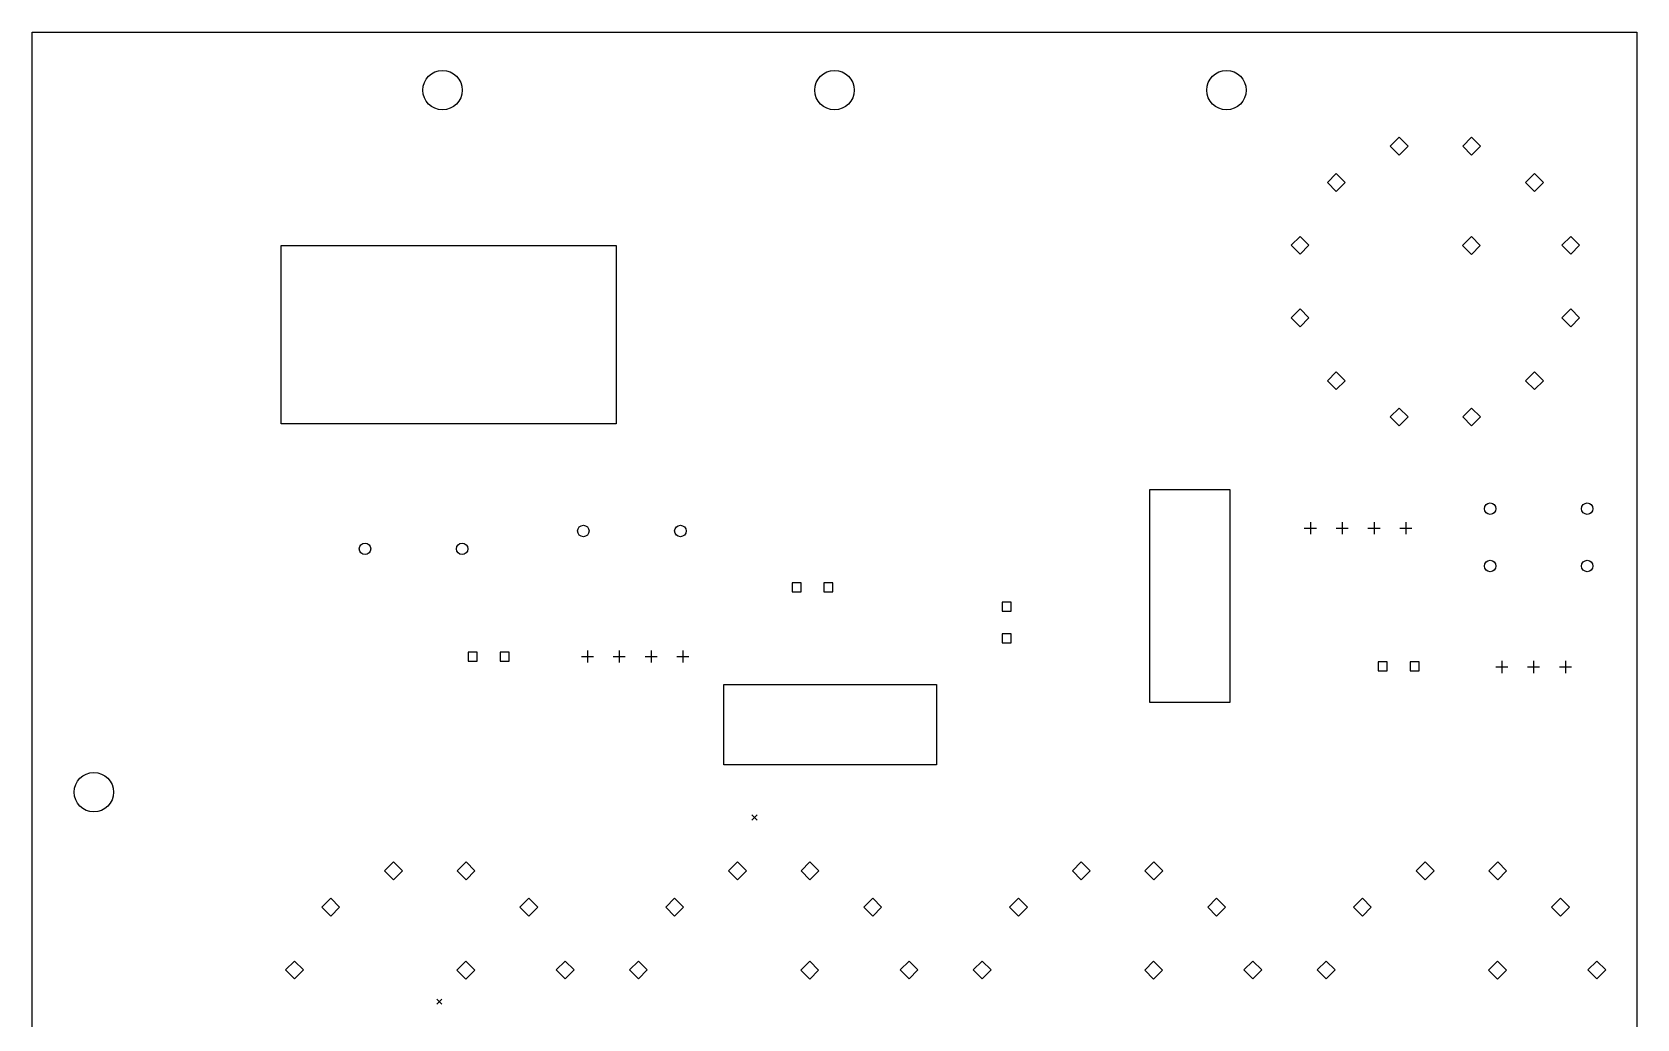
# Model space of a CAD drawing. Extents: x 18 to 145, y -73 to 84.
# Drawn here: x 19.4 to 145.4, y 6.2 to 83.6 of the extents above; entities that cross this region are included whole.
import ezdxf

# ---------------------------------------------------------------- set-up
doc = ezdxf.new("R2010")
doc.units = 0
doc.layers.add('BLACK', color=7, linetype='CONTINUOUS')

msp = doc.modelspace()

# ---------------------------------------------------------------- linework, layer by layer
at = {"layer": 'BLACK', "linetype": 'CONTINUOUS'}
for p, q in [((19.4, 83.6), (145.4, 83.6)), ((19.4, -54.768), (19.4, 83.6)), ((145.4, 83.6), (145.4, -54.768)), ((126.731, 75.347), (126.031, 74.647)), ((126.031, 74.647), (126.731, 73.947)), ((127.431, 74.647), (126.731, 75.347)), ((126.731, 73.947), (127.431, 74.647)), ((132.425, 75.347), (131.725, 74.647)), ((131.725, 74.647), (132.425, 73.947)), ((133.125, 74.647), (132.425, 75.347)), ((132.425, 73.947), (133.125, 74.647)), ((121.8, 72.5), (121.1, 71.8)), ((122.5, 71.8), (121.8, 72.5)), ((137.356, 72.5), (136.656, 71.8)), ((138.056, 71.8), (137.356, 72.5)), ((121.1, 71.8), (121.8, 71.1)), ((121.8, 71.1), (122.5, 71.8)), ((136.656, 71.8), (137.356, 71.1)), ((137.356, 71.1), (138.056, 71.8)), ((38.95, 66.85), (65.25, 66.85)), ((38.95, 52.85), (38.95, 66.85)), ((65.25, 66.85), (65.25, 52.85)), ((118.953, 67.569), (118.253, 66.869)), ((118.253, 66.869), (118.953, 66.169)), ((119.653, 66.869), (118.953, 67.569)), ((118.953, 66.169), (119.653, 66.869)), ((132.406, 67.55), (131.706, 66.85)), ((131.706, 66.85), (132.406, 66.15)), ((133.106, 66.85), (132.406, 67.55)), ((132.406, 66.15), (133.106, 66.85)), ((140.203, 67.569), (139.503, 66.869)), ((139.503, 66.869), (140.203, 66.169)), ((140.903, 66.869), (140.203, 67.569)), ((140.203, 66.169), (140.903, 66.869)), ((118.953, 61.875), (118.253, 61.175)), ((119.653, 61.175), (118.953, 61.875)), ((140.203, 61.875), (139.503, 61.175)), ((140.903, 61.175), (140.203, 61.875)), ((118.253, 61.175), (118.953, 60.475)), ((118.953, 60.475), (119.653, 61.175)), ((139.503, 61.175), (140.203, 60.475)), ((140.203, 60.475), (140.903, 61.175)), ((121.8, 56.944), (121.1, 56.244)), ((122.5, 56.244), (121.8, 56.944)), ((137.356, 56.944), (136.656, 56.244)), ((138.056, 56.244), (137.356, 56.944)), ((121.1, 56.244), (121.8, 55.544)), ((121.8, 55.544), (122.5, 56.244)), ((136.656, 56.244), (137.356, 55.544)), ((137.356, 55.544), (138.056, 56.244)), ((126.731, 54.097), (126.031, 53.397)), ((126.031, 53.397), (126.731, 52.697)), ((127.431, 53.397), (126.731, 54.097)), ((126.731, 52.697), (127.431, 53.397)), ((132.425, 54.097), (131.725, 53.397)), ((131.725, 53.397), (132.425, 52.697)), ((133.125, 53.397), (132.425, 54.097)), ((132.425, 52.697), (133.125, 53.397)), ((65.25, 52.85), (38.95, 52.85)), ((107.15, 47.7), (113.45, 47.7)), ((107.15, 31), (107.15, 47.7)), ((113.45, 47.7), (113.45, 31)), ((119.285, 44.68), (120.235, 44.68)), ((119.76, 45.155), (119.76, 44.205)), ((121.785, 44.68), (122.735, 44.68)), ((122.26, 45.155), (122.26, 44.205)), ((124.285, 44.68), (125.235, 44.68)), ((124.76, 45.155), (124.76, 44.205)), ((126.785, 44.68), (127.735, 44.68)), ((127.26, 45.155), (127.26, 44.205)), ((79.773557, 40.383557), (79.066443, 40.383557)), ((79.066443, 40.383557), (79.066443, 39.676443)), ((79.773557, 39.676443), (79.773557, 40.383557)), ((82.273557, 40.383557), (81.566443, 40.383557)), ((81.566443, 40.383557), (81.566443, 39.676443)), ((82.273557, 39.676443), (82.273557, 40.383557)), ((79.066443, 39.676443), (79.773557, 39.676443)), ((81.566443, 39.676443), (82.273557, 39.676443)), ((96.273557, 38.873557), (95.566443, 38.873557)), ((95.566443, 38.873557), (95.566443, 38.166443)), ((95.566443, 38.166443), (96.273557, 38.166443)), ((96.273557, 38.166443), (96.273557, 38.873557)), ((96.273557, 36.373557), (95.566443, 36.373557)), ((95.566443, 36.373557), (95.566443, 35.666443)), ((95.566443, 35.666443), (96.273557, 35.666443)), ((96.273557, 35.666443), (96.273557, 36.373557)), ((54.353557, 34.953557), (53.646443, 34.953557)), ((53.646443, 34.953557), (53.646443, 34.246443)), ((53.646443, 34.246443), (54.353557, 34.246443)), ((54.353557, 34.246443), (54.353557, 34.953557)), ((56.853557, 34.953557), (56.146443, 34.953557)), ((56.146443, 34.953557), (56.146443, 34.246443)), ((56.146443, 34.246443), (56.853557, 34.246443)), ((56.853557, 34.246443), (56.853557, 34.953557)), ((62.525, 34.6), (63.475, 34.6)), ((63, 35.075), (63, 34.125)), ((65.025, 34.6), (65.975, 34.6)), ((65.5, 35.075), (65.5, 34.125)), ((67.525, 34.6), (68.475, 34.6)), ((68, 35.075), (68, 34.125)), ((70.025, 34.6), (70.975, 34.6)), ((70.5, 35.075), (70.5, 34.125)), ((125.803557, 34.178557), (125.096443, 34.178557)), ((125.096443, 34.178557), (125.096443, 33.471443)), ((125.803557, 33.471443), (125.803557, 34.178557)), ((128.303557, 34.178557), (127.596443, 34.178557)), ((127.596443, 34.178557), (127.596443, 33.471443)), ((128.303557, 33.471443), (128.303557, 34.178557)), ((134.79, 34.255), (134.79, 33.305)), ((137.29, 34.255), (137.29, 33.305)), ((139.79, 34.255), (139.79, 33.305)), ((125.096443, 33.471443), (125.803557, 33.471443)), ((127.596443, 33.471443), (128.303557, 33.471443)), ((134.315, 33.78), (135.265, 33.78)), ((136.815, 33.78), (137.765, 33.78)), ((139.315, 33.78), (140.265, 33.78)), ((73.7, 32.4), (90.4, 32.4)), ((73.7, 26.1), (73.7, 32.4)), ((90.4, 32.4), (90.4, 26.1)), ((113.45, 31), (107.15, 31)), ((90.4, 26.1), (73.7, 26.1)), ((75.9184, 22.1678), (76.3184, 21.7678)), ((76.3184, 22.1678), (75.9184, 21.7678)), ((47.778, 18.478), (47.078, 17.778)), ((47.078, 17.778), (47.778, 17.078)), ((48.478, 17.778), (47.778, 18.478)), ((47.778, 17.078), (48.478, 17.778)), ((53.472, 18.478), (52.772, 17.778)), ((52.772, 17.778), (53.472, 17.078)), ((54.172, 17.778), (53.472, 18.478)), ((53.472, 17.078), (54.172, 17.778)), ((74.778, 18.478), (74.078, 17.778)), ((74.078, 17.778), (74.778, 17.078)), ((75.478, 17.778), (74.778, 18.478)), ((74.778, 17.078), (75.478, 17.778)), ((80.472, 18.478), (79.772, 17.778)), ((79.772, 17.778), (80.472, 17.078)), ((81.172, 17.778), (80.472, 18.478)), ((80.472, 17.078), (81.172, 17.778)), ((101.778, 18.478), (101.078, 17.778)), ((101.078, 17.778), (101.778, 17.078)), ((102.478, 17.778), (101.778, 18.478)), ((101.778, 17.078), (102.478, 17.778)), ((107.472, 18.478), (106.772, 17.778)), ((106.772, 17.778), (107.472, 17.078)), ((108.172, 17.778), (107.472, 18.478)), ((107.472, 17.078), (108.172, 17.778)), ((128.778, 18.478), (128.078, 17.778)), ((128.078, 17.778), (128.778, 17.078)), ((129.478, 17.778), (128.778, 18.478)), ((128.778, 17.078), (129.478, 17.778)), ((134.472, 18.478), (133.772, 17.778)), ((133.772, 17.778), (134.472, 17.078)), ((135.172, 17.778), (134.472, 18.478)), ((134.472, 17.078), (135.172, 17.778)), ((42.847, 15.631), (42.147, 14.931)), ((43.547, 14.931), (42.847, 15.631)), ((58.403, 15.631), (57.703, 14.931)), ((59.103, 14.931), (58.403, 15.631)), ((69.847, 15.631), (69.147, 14.931)), ((70.547, 14.931), (69.847, 15.631)), ((85.403, 15.631), (84.703, 14.931)), ((86.103, 14.931), (85.403, 15.631)), ((96.847, 15.631), (96.147, 14.931)), ((97.547, 14.931), (96.847, 15.631)), ((112.403, 15.631), (111.703, 14.931)), ((113.103, 14.931), (112.403, 15.631)), ((123.847, 15.631), (123.147, 14.931)), ((124.547, 14.931), (123.847, 15.631)), ((139.403, 15.631), (138.703, 14.931)), ((140.103, 14.931), (139.403, 15.631)), ((42.147, 14.931), (42.847, 14.231)), ((42.847, 14.231), (43.547, 14.931)), ((57.703, 14.931), (58.403, 14.231)), ((58.403, 14.231), (59.103, 14.931)), ((69.147, 14.931), (69.847, 14.231)), ((69.847, 14.231), (70.547, 14.931)), ((84.703, 14.931), (85.403, 14.231)), ((85.403, 14.231), (86.103, 14.931)), ((96.147, 14.931), (96.847, 14.231)), ((96.847, 14.231), (97.547, 14.931)), ((111.703, 14.931), (112.403, 14.231)), ((112.403, 14.231), (113.103, 14.931)), ((123.147, 14.931), (123.847, 14.231)), ((123.847, 14.231), (124.547, 14.931)), ((138.703, 14.931), (139.403, 14.231)), ((139.403, 14.231), (140.103, 14.931)), ((40, 10.7), (39.3, 10)), ((40.7, 10), (40, 10.7)), ((53.453, 10.681), (52.753, 9.981)), ((54.153, 9.981), (53.453, 10.681)), ((61.25, 10.7), (60.55, 10)), ((61.95, 10), (61.25, 10.7)), ((67, 10.7), (66.3, 10)), ((67.7, 10), (67, 10.7)), ((80.453, 10.681), (79.753, 9.981)), ((81.153, 9.981), (80.453, 10.681)), ((88.25, 10.7), (87.55, 10)), ((88.95, 10), (88.25, 10.7)), ((94, 10.7), (93.3, 10)), ((94.7, 10), (94, 10.7)), ((107.453, 10.681), (106.753, 9.981)), ((108.153, 9.981), (107.453, 10.681)), ((115.25, 10.7), (114.55, 10)), ((115.95, 10), (115.25, 10.7)), ((121, 10.7), (120.3, 10)), ((121.7, 10), (121, 10.7)), ((134.453, 10.681), (133.753, 9.981)), ((135.153, 9.981), (134.453, 10.681)), ((142.25, 10.7), (141.55, 10)), ((142.95, 10), (142.25, 10.7)), ((39.3, 10), (40, 9.3)), ((40, 9.3), (40.7, 10)), ((52.753, 9.981), (53.453, 9.281)), ((53.453, 9.281), (54.153, 9.981)), ((60.55, 10), (61.25, 9.3)), ((61.25, 9.3), (61.95, 10)), ((66.3, 10), (67, 9.3)), ((67, 9.3), (67.7, 10)), ((79.753, 9.981), (80.453, 9.281)), ((80.453, 9.281), (81.153, 9.981)), ((87.55, 10), (88.25, 9.3)), ((88.25, 9.3), (88.95, 10)), ((93.3, 10), (94, 9.3)), ((94, 9.3), (94.7, 10)), ((106.753, 9.981), (107.453, 9.281)), ((107.453, 9.281), (108.153, 9.981)), ((114.55, 10), (115.25, 9.3)), ((115.25, 9.3), (115.95, 10)), ((120.3, 10), (121, 9.3)), ((121, 9.3), (121.7, 10)), ((133.753, 9.981), (134.453, 9.281)), ((134.453, 9.281), (135.153, 9.981)), ((141.55, 10), (142.25, 9.3)), ((142.25, 9.3), (142.95, 10)), ((51.1761, 7.7202), (51.5761, 7.3202)), ((51.5761, 7.7202), (51.1761, 7.3202))]:
    msp.add_line(p, q, dxfattribs=at)
at = {"layer": 'BLACK'}
for centre, radius in [((51.625, 79.05), 1.55), ((82.4, 79.05), 1.55), ((113.175, 79.05), 1.55), ((133.88, 46.2), 0.45), ((141.5, 46.2), 0.45), ((62.68, 44.45), 0.45), ((70.3, 44.45), 0.45), ((45.54, 43.05), 0.45), ((53.16, 43.05), 0.45), ((133.88, 41.7), 0.45), ((141.5, 41.7), 0.45), ((24.25, 23.95), 1.55)]:
    msp.add_circle(centre, radius, dxfattribs=at)

doc.saveas('drawing.dxf')
